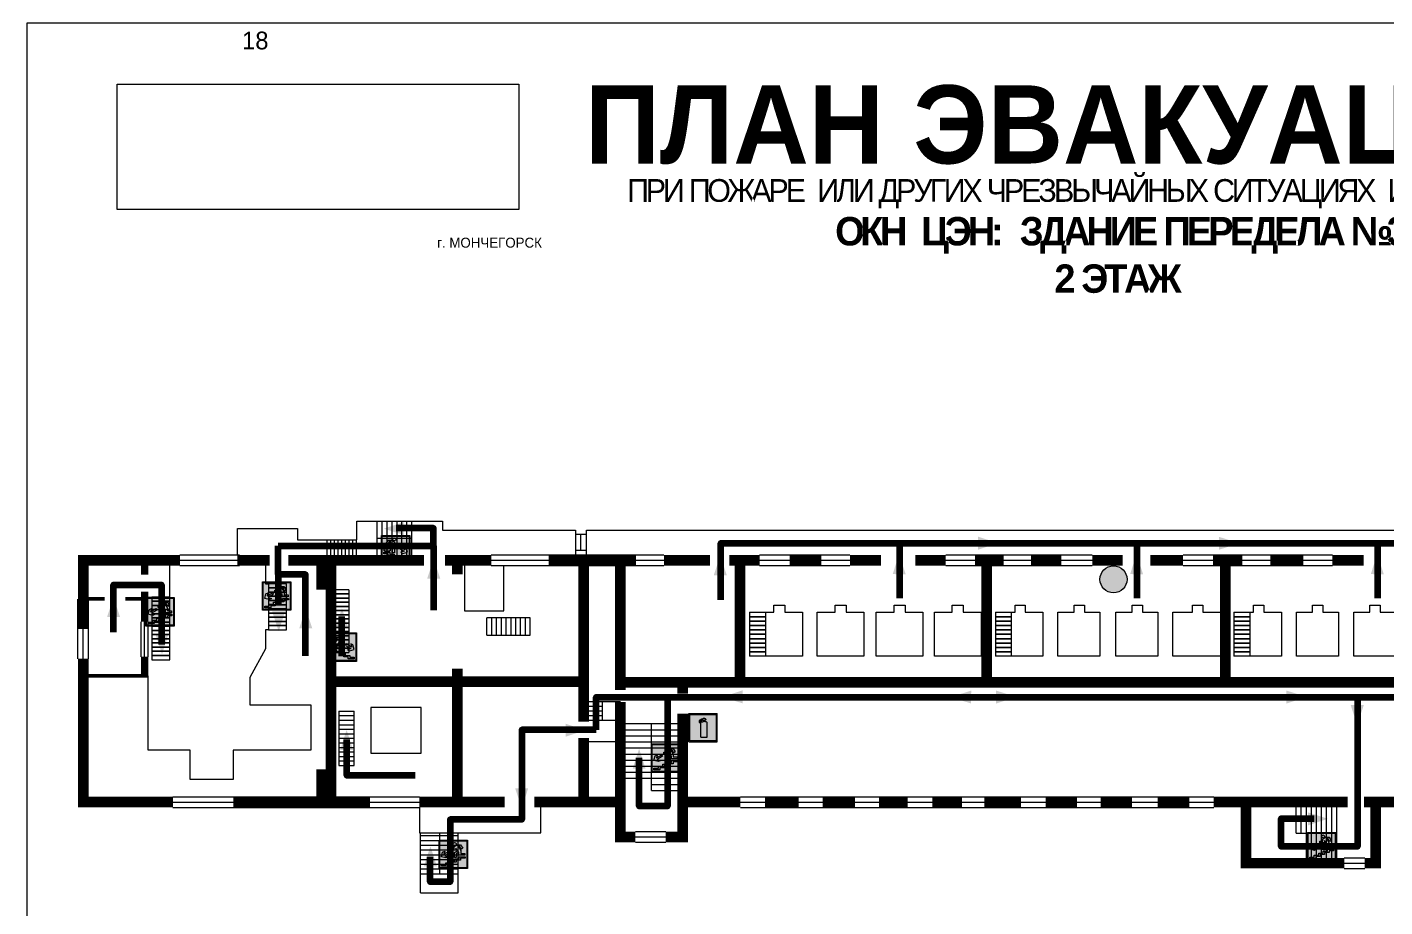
# Model space of a CAD drawing. Header units: millimetres. Extents: x 13810 to 67229, y 12374 to 21950.
# Drawn here: x 32787.4 to 33169.7, y 15087.1 to 15334.7 of the extents above; entities that cross this region are included whole.
import ezdxf

# ---------------------------------------------------------------- set-up
doc = ezdxf.new("R2010")
doc.units = ezdxf.units.MM
doc.layers.add('План_Штампы', color=7, linetype='Continuous')
doc.styles.add('обычный', font='arial.ttf')
picture_1 = doc.add_image_def('image1.jpg', size_in_pixel=(337, 105))

# ---------------------------------------------------------------- blocks, each defined once
blk = doc.blocks.new('вниз 3')
at = {"lineweight": 0, "true_color": 0xffffff}
h = blk.add_hatch(color=7, dxfattribs=at)
h.dxf.hatch_style = 1
h.paths.add_polyline_path([(40997.5, -4475.69), (40997.25, -4475.28), (40995.76, -4476.15), (40995.97, -4475.23), (40995.39, -4475.56), (40995.05, -4476.83), (40996.33, -4477.17), (40996.91, -4476.83), (40996, -4476.55)], flags=0)
h.paths.add_polyline_path([(40999.81, -4473.95), (41000.22, -4473.95), (41000.64, -4474.67), (41001.03, -4474.43), (41000.46, -4473.49), (41000.42, -4473.49), (40999.43, -4473.49), (40998.68, -4473.92), (40998.68, -4474.57), (40997.88, -4474.57), (40997.88, -4475), (40999.14, -4475), (40999.14, -4474.43), (40999.14, -4474.38), (40999.59, -4475.15), (40998.72, -4475.67), (40998.72, -4477.06), (40999.24, -4477.06), (40999.24, -4475.96), (40999.95, -4475.56), (40999.95, -4476.43), (41001.61, -4476.43), (41001.61, -4475.88), (41000.47, -4475.88), (41000.47, -4475.12)], flags=0)
h.paths.add_polyline_path([(40999.2, -4473.24, 1), (40998.35, -4473.24, 1)], flags=0)
h.paths.add_polyline_path([(41000.46, -4477.26), (41001.69, -4477.26), (41001.69, -4476.84), (41000.03, -4476.84), (41000.03, -4477.39), (40998.78, -4477.39), (40998.78, -4477.95), (40997.53, -4477.95), (40997.53, -4478.5), (40996.29, -4478.5), (40996.29, -4479.06), (40995.05, -4479.06), (40995.05, -4479.48), (40995.29, -4479.48), (40996.72, -4479.48), (40996.72, -4478.92), (40997.97, -4478.92), (40997.97, -4478.36), (40999.2, -4478.36), (40999.2, -4477.81), (41000.46, -4477.81)], flags=0)
h.paths.add_polyline_path([(41002.37, -4472.17), (40994.37, -4472.17), (40994.37, -4480.17), (41002.37, -4480.17)])
h.paths.add_polyline_path([(41002.16, -4479.96), (40994.57, -4479.96), (40994.57, -4472.37), (41002.16, -4472.37)], flags=16)
h.paths.add_polyline_path([(41001.61, -4475.88), (41001.61, -4476.43), (40999.95, -4476.43), (40999.95, -4475.56), (40999.24, -4475.96), (40999.24, -4477.06), (40998.72, -4477.06), (40998.72, -4475.67), (40999.59, -4475.15), (40999.14, -4474.38), (40999.14, -4474.43), (40999.14, -4475), (40997.88, -4475), (40997.88, -4474.57), (40998.68, -4474.57), (40998.68, -4473.92), (40999.43, -4473.49), (41000.42, -4473.49), (41000.46, -4473.49), (41001.03, -4474.43), (41000.64, -4474.67), (41000.22, -4473.95), (40999.81, -4473.95), (41000.47, -4475.12), (41000.47, -4475.88)], flags=0)
h.paths.add_polyline_path([(41001.69, -4476.84), (41001.69, -4477.26), (41000.46, -4477.26), (41000.46, -4477.81), (40999.2, -4477.81), (40999.2, -4478.36), (40997.97, -4478.36), (40997.97, -4478.92), (40996.72, -4478.92), (40996.72, -4479.48), (40995.05, -4479.48), (40995.05, -4479.06), (40996.29, -4479.06), (40996.29, -4478.5), (40997.53, -4478.5), (40997.53, -4477.95), (40998.78, -4477.95), (40998.78, -4477.39), (41000.03, -4477.39), (41000.03, -4476.84)], flags=0)
h.paths.add_polyline_path([(40998.35, -4473.24, -1), (40999.2, -4473.24, -1)], flags=0)
h.paths.add_polyline_path([(40997.5, -4475.69), (40996, -4476.55), (40996.91, -4476.83), (40996.33, -4477.17), (40995.05, -4476.83), (40995.39, -4475.56), (40995.97, -4475.23), (40995.76, -4476.15), (40997.25, -4475.28)], flags=0)
at = {"lineweight": 0}
h = blk.add_hatch(color=126, dxfattribs=at)
h.dxf.hatch_style = 1
h.paths.add_polyline_path([(41002.16, -4472.37), (40994.57, -4472.37), (40994.57, -4479.96), (41002.16, -4479.96)])
h.paths.add_polyline_path([(40995.97, -4475.23), (40995.76, -4476.15), (40997.25, -4475.28), (40997.5, -4475.69), (40996, -4476.55), (40996.91, -4476.83), (40996.33, -4477.17), (40995.05, -4476.83), (40995.39, -4475.56)], flags=16)
h.paths.add_polyline_path([(40997.88, -4474.57), (40998.68, -4474.57), (40998.68, -4473.92), (40999.43, -4473.49), (41000.42, -4473.49), (41000.46, -4473.49), (41001.03, -4474.43), (41000.64, -4474.67), (41000.22, -4473.95), (40999.81, -4473.95), (41000.47, -4475.12), (41000.47, -4475.88), (41001.61, -4475.88), (41001.61, -4476.43), (40999.95, -4476.43), (40999.95, -4475.56), (40999.24, -4475.96), (40999.24, -4477.06), (40998.72, -4477.06), (40998.72, -4475.67), (40999.59, -4475.15), (40999.14, -4474.38), (40999.14, -4474.43), (40999.14, -4475), (40997.88, -4475)], flags=16)
h.paths.add_polyline_path([(40998.35, -4473.24, -1), (40999.2, -4473.24, -1)], flags=16)
h.paths.add_polyline_path([(40997.53, -4477.95), (40998.78, -4477.95), (40998.78, -4477.39), (41000.03, -4477.39), (41000.03, -4476.84), (41001.69, -4476.84), (41001.69, -4477.26), (41000.46, -4477.26), (41000.46, -4477.81), (40999.2, -4477.81), (40999.2, -4478.36), (40997.97, -4478.36), (40997.97, -4478.92), (40996.72, -4478.92), (40996.72, -4479.48), (40995.05, -4479.48), (40995.05, -4479.06), (40996.29, -4479.06), (40996.29, -4478.5), (40997.53, -4478.5)], flags=16)
at = {"lineweight": 0, "true_color": 0xffffff}
h = blk.add_hatch(color=7, dxfattribs=at)
h.dxf.hatch_style = 1
h.paths.add_polyline_path([(40999.2, -4473.24, 1), (40998.35, -4473.24, 1)])
h.paths.add_polyline_path([(40999.81, -4473.95), (41000.22, -4473.95), (41000.64, -4474.67), (41001.03, -4474.43), (41000.46, -4473.49), (41000.42, -4473.49), (40999.43, -4473.49), (40998.68, -4473.92), (40998.68, -4474.57), (40997.88, -4474.57), (40997.88, -4475), (40999.14, -4475), (40999.14, -4474.43), (40999.14, -4474.38), (40999.59, -4475.15), (40998.72, -4475.67), (40998.72, -4477.06), (40999.24, -4477.06), (40999.24, -4475.96), (40999.95, -4475.56), (40999.95, -4476.43), (41001.61, -4476.43), (41001.61, -4475.88), (41000.47, -4475.88), (41000.47, -4475.12)])
h.paths.add_polyline_path([(40999.2, -4477.81), (41000.46, -4477.81), (41000.46, -4477.26), (41001.69, -4477.26), (41001.69, -4476.84), (41000.03, -4476.84), (41000.03, -4477.39), (40998.78, -4477.39), (40998.78, -4477.95), (40997.53, -4477.95), (40997.53, -4478.5), (40996.29, -4478.5), (40996.29, -4479.06), (40995.05, -4479.06), (40995.05, -4479.48), (40995.29, -4479.48), (40996.72, -4479.48), (40996.72, -4478.92), (40997.97, -4478.92), (40997.97, -4478.36), (40999.2, -4478.36)])
h.paths.add_polyline_path([(40997.5, -4475.69), (40997.25, -4475.28), (40995.76, -4476.15), (40995.97, -4475.23), (40995.39, -4475.56), (40995.05, -4476.83), (40996.33, -4477.17), (40996.91, -4476.83), (40996, -4476.55)])
at = {"color": 126, "lineweight": 0}
for points in [[(40994.37, -4472.17), (41002.37, -4472.17), (41002.37, -4480.17), (40994.37, -4480.17)], [(40994.57, -4472.37), (41002.16, -4472.37), (41002.16, -4479.96), (40994.57, -4479.96)]]:
    blk.add_lwpolyline(points, close=True, dxfattribs=at)
for points in [[(40995.05, -4476.83), (40995.39, -4475.56), (40995.97, -4475.23), (40995.76, -4476.15), (40997.25, -4475.28), (40997.5, -4475.69), (40996, -4476.55), (40996.91, -4476.83), (40996.33, -4477.17), (40995.05, -4476.83)], [(40999.14, -4474.43), (40999.14, -4475), (40997.88, -4475), (40997.88, -4474.57), (40998.68, -4474.57), (40998.68, -4473.92), (40999.43, -4473.49), (41000.42, -4473.49), (41000.46, -4473.49), (41001.03, -4474.43), (41000.64, -4474.67), (41000.22, -4473.95), (40999.81, -4473.95), (41000.47, -4475.12), (41000.47, -4475.88), (41001.61, -4475.88), (41001.61, -4476.43), (40999.95, -4476.43), (40999.95, -4475.56), (40999.24, -4475.96), (40999.24, -4477.06), (40998.72, -4477.06), (40998.72, -4475.67), (40999.59, -4475.15), (40999.14, -4474.38), (40999.14, -4474.43)], [(40995.29, -4479.48), (40995.05, -4479.48), (40995.05, -4479.06), (40996.29, -4479.06), (40996.29, -4478.5), (40997.53, -4478.5), (40997.53, -4477.95), (40998.78, -4477.95), (40998.78, -4477.39), (41000.03, -4477.39), (41000.03, -4476.84), (41001.69, -4476.84), (41001.69, -4477.26), (41000.46, -4477.26), (41000.46, -4477.81), (40999.2, -4477.81), (40999.2, -4478.36), (40997.97, -4478.36), (40997.97, -4478.92), (40996.72, -4478.92), (40996.72, -4479.48), (40995.05, -4479.48)]]:
    blk.add_lwpolyline(points, dxfattribs=at)
blk.add_circle((40998.77, -4473.24), 0.426, dxfattribs=at)
blk = doc.blocks.new('вниз')
at = {"lineweight": 0, "true_color": 0xffffff}
h = blk.add_hatch(color=7, dxfattribs=at)
h.dxf.hatch_style = 1
h.paths.add_polyline_path([(40994.51, -4472.22), (40986.51, -4472.22), (40986.51, -4480.22), (40994.51, -4480.22)])
h.paths.add_polyline_path([(40994.31, -4472.42), (40994.31, -4480.01), (40986.71, -4480.01), (40986.71, -4472.42)], flags=16)
h.paths.add_polyline_path([(40988.43, -4473.53), (40989.43, -4473.53), (40990.19, -4473.96), (40990.19, -4474.6), (40991, -4474.6), (40991, -4475.06), (40989.73, -4475.06), (40989.73, -4474.46), (40989.3, -4475.18), (40990.17, -4475.7), (40990.17, -4477.11), (40989.63, -4477.11), (40989.63, -4476.01), (40988.94, -4475.59), (40988.94, -4476.46), (40988.94, -4476.46), (40987.47, -4476.46), (40987.26, -4476.46), (40987.26, -4475.92), (40988.4, -4475.92), (40988.4, -4475.2), (40989.1, -4473.99), (40988.66, -4473.99), (40988.24, -4474.7), (40987.86, -4474.47), (40988.41, -4473.56)], flags=0)
h.paths.add_polyline_path([(40990.55, -4473.29, -1), (40989.69, -4473.29, -1)], flags=0)
h.paths.add_polyline_path([(40988.85, -4476.89), (40988.85, -4477.43), (40990.1, -4477.43), (40990.1, -4477.99), (40991.34, -4477.99), (40991.34, -4478.54), (40992.59, -4478.54), (40992.59, -4479.09), (40993.83, -4479.09), (40993.83, -4479.52), (40992.17, -4479.52), (40992.17, -4478.97), (40990.91, -4478.97), (40990.91, -4478.41), (40989.68, -4478.41), (40989.68, -4477.86), (40988.43, -4477.86), (40988.43, -4477.31), (40987.6, -4477.31), (40987.18, -4477.31), (40987.18, -4476.89)], flags=0)
h.paths.add_polyline_path([(40991.61, -4475.33), (40993.12, -4476.2), (40992.9, -4475.27), (40993.48, -4475.6), (40993.83, -4476.88), (40992.56, -4477.22), (40991.97, -4476.88), (40992.9, -4476.61), (40991.38, -4475.74), (40991.58, -4475.39)], flags=0)
h.paths.add_polyline_path([(40990.19, -4473.96), (40989.43, -4473.53), (40988.43, -4473.53), (40988.41, -4473.56), (40987.86, -4474.47), (40988.24, -4474.7), (40988.66, -4473.99), (40989.1, -4473.99), (40988.4, -4475.2), (40988.4, -4475.92), (40987.26, -4475.92), (40987.26, -4476.46), (40987.47, -4476.46), (40988.94, -4476.46), (40988.94, -4476.27), (40988.94, -4475.59), (40989.63, -4476.01), (40989.63, -4477.11), (40990.17, -4477.11), (40990.17, -4475.7), (40989.3, -4475.18), (40989.73, -4474.46), (40989.73, -4475.06), (40991, -4475.06), (40991, -4474.6), (40990.19, -4474.6)], flags=0)
h.paths.add_polyline_path([(40990.55, -4473.29, 1), (40989.69, -4473.29, 1)], flags=0)
h.paths.add_polyline_path([(40991.61, -4475.33), (40991.58, -4475.39), (40991.38, -4475.74), (40992.9, -4476.61), (40991.97, -4476.88), (40992.56, -4477.22), (40993.83, -4476.88), (40993.48, -4475.6), (40992.9, -4475.27), (40993.12, -4476.2)], flags=0)
h.paths.add_polyline_path([(40990.1, -4477.43), (40988.85, -4477.43), (40988.85, -4476.89), (40987.18, -4476.89), (40987.18, -4477.31), (40987.6, -4477.31), (40988.43, -4477.31), (40988.43, -4477.86), (40989.68, -4477.86), (40989.68, -4478.41), (40990.91, -4478.41), (40990.91, -4478.97), (40992.17, -4478.97), (40992.17, -4479.52), (40993.83, -4479.52), (40993.83, -4479.09), (40992.59, -4479.09), (40992.59, -4478.54), (40991.34, -4478.54), (40991.34, -4477.99), (40990.1, -4477.99)], flags=0)
at = {"lineweight": 0}
h = blk.add_hatch(color=126, dxfattribs=at)
h.dxf.hatch_style = 1
h.paths.add_polyline_path([(40994.31, -4472.42), (40986.71, -4472.42), (40986.71, -4480.01), (40994.31, -4480.01)])
h.paths.add_polyline_path([(40988.43, -4473.53), (40989.43, -4473.53), (40990.19, -4473.96), (40990.19, -4474.6), (40991, -4474.6), (40991, -4475.06), (40989.73, -4475.06), (40989.73, -4474.46), (40989.3, -4475.18), (40990.17, -4475.7), (40990.17, -4477.11), (40989.63, -4477.11), (40989.63, -4476.01), (40988.94, -4475.59), (40988.94, -4476.46), (40988.94, -4476.46), (40987.47, -4476.46), (40987.26, -4476.46), (40987.26, -4475.92), (40988.4, -4475.92), (40988.4, -4475.2), (40989.1, -4473.99), (40988.66, -4473.99), (40988.24, -4474.7), (40987.86, -4474.47), (40988.41, -4473.56)], flags=16)
h.paths.add_polyline_path([(40990.55, -4473.29, -1), (40989.69, -4473.29, -1)], flags=16)
h.paths.add_polyline_path([(40988.85, -4476.89), (40988.85, -4477.43), (40990.1, -4477.43), (40990.1, -4477.99), (40991.34, -4477.99), (40991.34, -4478.54), (40992.59, -4478.54), (40992.59, -4479.09), (40993.83, -4479.09), (40993.83, -4479.52), (40992.17, -4479.52), (40992.17, -4478.97), (40990.91, -4478.97), (40990.91, -4478.41), (40989.68, -4478.41), (40989.68, -4477.86), (40988.43, -4477.86), (40988.43, -4477.31), (40987.6, -4477.31), (40987.18, -4477.31), (40987.18, -4476.89)], flags=16)
h.paths.add_polyline_path([(40991.61, -4475.33), (40993.12, -4476.2), (40992.9, -4475.27), (40993.48, -4475.6), (40993.83, -4476.88), (40992.56, -4477.22), (40991.97, -4476.88), (40992.9, -4476.61), (40991.38, -4475.74), (40991.58, -4475.39)], flags=16)
at = {"lineweight": 0, "true_color": 0xffffff}
h = blk.add_hatch(color=7, dxfattribs=at)
h.dxf.hatch_style = 1
h.paths.add_polyline_path([(40989.73, -4474.46), (40989.73, -4475.06), (40991, -4475.06), (40991, -4474.6), (40990.19, -4474.6), (40990.19, -4473.96), (40989.43, -4473.53), (40988.43, -4473.53), (40988.41, -4473.56), (40987.86, -4474.47), (40988.24, -4474.7), (40988.66, -4473.99), (40989.1, -4473.99), (40988.4, -4475.2), (40988.4, -4475.92), (40987.26, -4475.92), (40987.26, -4476.46), (40987.47, -4476.46), (40988.94, -4476.46), (40988.94, -4475.59), (40989.63, -4476.01), (40989.63, -4477.11), (40990.17, -4477.11), (40990.17, -4475.7), (40989.3, -4475.18)])
h.paths.add_polyline_path([(40989.69, -4473.29, 1), (40990.55, -4473.29, 1)])
h.paths.add_polyline_path([(40991.61, -4475.33), (40991.58, -4475.39), (40991.38, -4475.74), (40992.9, -4476.61), (40991.97, -4476.88), (40992.56, -4477.22), (40993.83, -4476.88), (40993.48, -4475.6), (40992.9, -4475.27), (40993.12, -4476.2)])
h.paths.add_polyline_path([(40990.1, -4477.43), (40988.85, -4477.43), (40988.85, -4476.89), (40987.18, -4476.89), (40987.18, -4477.31), (40987.6, -4477.31), (40988.43, -4477.31), (40988.43, -4477.86), (40989.68, -4477.86), (40989.68, -4478.41), (40990.91, -4478.41), (40990.91, -4478.97), (40992.17, -4478.97), (40992.17, -4479.52), (40993.83, -4479.52), (40993.83, -4479.09), (40992.59, -4479.09), (40992.59, -4478.54), (40991.34, -4478.54), (40991.34, -4477.99), (40990.1, -4477.99)])
at = {"color": 126, "lineweight": 0}
for points in [[(40986.51, -4472.22), (40994.51, -4472.22), (40994.51, -4480.22), (40986.51, -4480.22)], [(40986.71, -4472.42), (40994.31, -4472.42), (40994.31, -4480.01), (40986.71, -4480.01)]]:
    blk.add_lwpolyline(points, close=True, dxfattribs=at)
for points in [[(40987.47, -4476.46), (40987.26, -4476.46), (40987.26, -4475.92), (40988.4, -4475.92), (40988.4, -4475.2), (40989.1, -4473.99), (40988.66, -4473.99), (40988.24, -4474.7), (40987.86, -4474.47), (40988.41, -4473.56), (40988.43, -4473.53), (40989.43, -4473.53), (40990.19, -4473.96), (40990.19, -4474.6), (40991, -4474.6), (40991, -4475.06), (40989.73, -4475.06), (40989.73, -4474.46), (40989.3, -4475.18), (40990.17, -4475.7), (40990.17, -4477.11), (40989.63, -4477.11), (40989.63, -4476.01), (40988.94, -4475.59), (40988.94, -4476.46)], [(40987.47, -4476.46), (40988.94, -4476.46), (40988.94, -4476.27)], [(40991.58, -4475.39), (40991.38, -4475.74), (40992.9, -4476.61), (40991.97, -4476.88), (40992.56, -4477.22), (40993.83, -4476.88), (40993.48, -4475.6), (40992.9, -4475.27), (40993.12, -4476.2), (40991.61, -4475.33), (40991.58, -4475.39)], [(40987.6, -4477.31), (40987.18, -4477.31), (40987.18, -4476.89), (40988.85, -4476.89), (40988.85, -4477.43), (40990.1, -4477.43), (40990.1, -4477.99), (40991.34, -4477.99), (40991.34, -4478.54), (40992.59, -4478.54), (40992.59, -4479.09), (40993.83, -4479.09), (40993.83, -4479.52), (40992.17, -4479.52), (40992.17, -4478.97), (40990.91, -4478.97), (40990.91, -4478.41), (40989.68, -4478.41), (40989.68, -4477.86), (40988.43, -4477.86), (40988.43, -4477.31), (40987.6, -4477.31)]]:
    blk.add_lwpolyline(points, dxfattribs=at)
blk.add_circle((40990.12, -4473.29), 0.432, dxfattribs=at)
blk = doc.blocks.new('A$C3AD82952')
at = {"true_color": 0xf5f5ff}
h = blk.add_hatch(color=7, dxfattribs=at)
h.dxf.hatch_style = 1
h.paths.add_polyline_path([(8.21, 8.73, 0.414214), (7.89, 9.05), (7.22, 9.05), (7.22, 9.92), (7.59, 9.92, 1), (7.57, 10.36), (7.22, 10.36), (7.22, 10.6), (6.43, 10.6), (6.43, 10.36), (6.01, 10.36), (4.74, 9.59), (4.74, 8.69), (4.98, 8.73), (4.98, 9.26), (6.12, 9.91), (6.43, 9.91), (6.43, 9.05), (5.76, 9.05, 0.414214), (5.44, 8.73), (5.44, 2.2), (8.21, 2.2)], flags=0)
h.paths.add_polyline_path([(12.8, 12.8), (0, 12.8), (0, 0), (12.8, 0)])
h.paths.add_polyline_path([(0.51, 12.29), (12.29, 12.29), (12.29, 0.51), (0.51, 0.51)], flags=16)
h.paths.add_polyline_path([(4.74, 9.59), (6.01, 10.36), (6.43, 10.36), (6.43, 10.6), (7.22, 10.6), (7.22, 10.36), (7.59, 10.36, -0.94586), (7.59, 9.92), (7.22, 9.92), (7.22, 9.05), (7.89, 9.05, -0.414214), (8.21, 8.73), (8.21, 2.2), (5.44, 2.2), (5.44, 8.73, -0.414214), (5.76, 9.05), (6.43, 9.05), (6.43, 9.91), (6.12, 9.91), (4.98, 9.26), (4.98, 8.73), (4.74, 8.69)], flags=0)
h = blk.add_hatch(color=242)
h.dxf.hatch_style = 1
h.paths.add_polyline_path([(12.29, 12.29), (0.51, 12.29), (0.51, 0.51), (12.29, 0.51)])
h.paths.add_polyline_path([(4.74, 8.69), (4.74, 9.59), (6.01, 10.36), (6.43, 10.36), (6.43, 10.6), (7.22, 10.6), (7.22, 10.36), (7.59, 10.36, -0.94586), (7.59, 9.92), (7.22, 9.92), (7.22, 9.05), (7.89, 9.05, -0.414214), (8.21, 8.73), (8.21, 2.2), (5.44, 2.2), (5.44, 8.73, -0.414214), (5.76, 9.05), (6.43, 9.05), (6.43, 9.91), (6.12, 9.91), (4.98, 9.26), (4.98, 8.73)], flags=16)
h = blk.add_hatch(color=7, dxfattribs=at)
h.dxf.hatch_style = 1
h.paths.add_polyline_path([(8.21, 8.73, 0.414214), (7.89, 9.05), (7.22, 9.05), (7.22, 9.92), (7.59, 9.92, 1), (7.57, 10.36), (7.22, 10.36), (7.22, 10.6), (6.43, 10.6), (6.43, 10.36), (6.01, 10.36), (4.74, 9.59), (4.74, 8.69), (4.98, 8.73), (4.98, 9.26), (6.12, 9.91), (6.43, 9.91), (6.43, 9.05), (5.76, 9.05, 0.414214), (5.44, 8.73), (5.44, 2.2), (8.21, 2.2)])
at = {"color": 242, "lineweight": 5}
for p, q in [((0, 0), (0, 12.8)), ((0, 12.8), (12.8, 12.8)), ((12.8, 0), (12.8, 12.8)), ((6.01, 10.36), (4.74, 9.59)), ((4.74, 9.59), (4.74, 8.69)), ((4.74, 8.69), (4.98, 8.73)), ((4.98, 9.26), (6.12, 9.91)), ((4.98, 8.73), (4.98, 9.26)), ((5.44, 2.2), (5.44, 8.73)), ((5.76, 9.05), (6.43, 9.05)), ((6.01, 10.36), (6.43, 10.36)), ((6.12, 9.91), (6.43, 9.91)), ((7.22, 10.6), (6.43, 10.6)), ((6.43, 10.6), (6.43, 10.36)), ((6.43, 9.91), (6.43, 9.05)), ((7.22, 10.36), (7.22, 10.6)), ((7.59, 10.36), (7.22, 10.36)), ((7.22, 9.05), (7.22, 9.92)), ((7.59, 9.92), (7.22, 9.92)), ((7.89, 9.05), (7.22, 9.05)), ((8.21, 2.2), (8.21, 8.73)), ((0, 0), (12.8, 0)), ((5.44, 2.2), (8.21, 2.2))]:
    blk.add_line(p, q, dxfattribs=at)
blk.add_lwpolyline([(0.51, 12.29), (12.29, 12.29), (12.29, 0.51), (0.51, 0.51)], close=True, dxfattribs=at)
for centre, radius, start, end in [((5.76, 8.73), 0.32, 90, 180), ((7.58, 10.14), 0.223, 273.18746, 86.81254), ((7.89, 8.73), 0.32, 0, 90)]:
    blk.add_arc(centre, radius, start, end, dxfattribs=at)
blk = doc.blocks.new('A$C7B8C2D5B')
at = {"lineweight": 0}
h = blk.add_hatch(color=5, dxfattribs=at)
h.dxf.hatch_style = 1
h.paths.add_polyline_path([(1.4, -3.02, 1), (-2.11, -3.02, 1)])
at = {"color": 5, "lineweight": 0}
blk.add_circle((-0.36, -3.02), 1.75, dxfattribs=at)

msp = doc.modelspace()

# ---------------------------------------------------------------- linework, layer by layer
at = {"color": 126, "lineweight": 0, "true_color": 0x008754}
msp.add_lwpolyline([(32787.42, 15335.9), (33387.42, 15335.9), (33387.42, 14940.9), (32787.42, 14940.9)], close=True, dxfattribs=at)
msp.add_lwpolyline([(32787.42, 15335.9), (33387.42, 15335.9), (33387.42, 14940.9), (32787.42, 14940.9)], close=True, dxfattribs=at)
msp.add_lwpolyline([(32787.42, 15335.9), (33387.42, 15335.9), (33387.42, 14940.9), (32787.42, 14940.9)], close=True, dxfattribs=at)
msp.add_lwpolyline([(32787.42, 15335.9), (33387.42, 15335.9), (33387.42, 14940.9), (32787.42, 14940.9)], close=True, dxfattribs=at)
at = {"lineweight": 0}
for points in [[(32846.61, 15186.17), (32846.61, 15193.6), (32863.54, 15193.6), (32863.54, 15190.38), (32880.24, 15190.38), (32880.24, 15195.68), (32904.33, 15195.68), (32904.33, 15193.1), (32941.79, 15193.1), (32941.79, 15184.67)], [(32885.95, 15184.67), (32885.95, 15195.68)], [(32887.35, 15184.67), (32887.35, 15195.68)], [(32887.35, 15184.67), (32887.35, 15195.68)], [(32888.75, 15184.67), (32888.75, 15195.68)], [(32888.75, 15184.67), (32888.75, 15195.68)], [(32890.15, 15184.67), (32890.15, 15195.68)], [(32890.15, 15184.67), (32890.15, 15195.68)], [(32891.55, 15184.67), (32891.55, 15195.68)], [(32891.55, 15184.67), (32891.55, 15195.68)], [(32892.95, 15184.67), (32892.95, 15195.68)], [(32892.95, 15184.67), (32892.95, 15195.68)], [(32894.35, 15184.67), (32894.35, 15195.68)], [(32894.35, 15184.67), (32894.35, 15195.68)], [(32895.75, 15184.67), (32895.75, 15195.68)], [(32944.88, 15184.67), (32944.88, 15193.1), (33329.15, 15193.1), (33329.15, 15197.4), (33350.6, 15197.4), (33350.6, 15195.47), (33368.23, 15195.47)], [(32941.79, 15192), (32944.88, 15192)], [(32943.31, 15187.45), (32943.31, 15192)], [(32871.91, 15184.67), (32871.91, 15190.38)], [(32872.94, 15184.67), (32872.94, 15190.38)], [(32872.94, 15184.67), (32872.94, 15190.38)], [(32873.97, 15184.67), (32873.97, 15190.38)], [(32873.97, 15184.67), (32873.97, 15190.38)], [(32875, 15184.67), (32875, 15190.38)], [(32875, 15184.67), (32875, 15190.38)], [(32876.03, 15184.67), (32876.03, 15190.38)], [(32876.03, 15184.67), (32876.03, 15190.38)], [(32877.06, 15184.67), (32877.06, 15190.38)], [(32877.06, 15184.67), (32877.06, 15190.38)], [(32878.1, 15184.67), (32878.1, 15190.38)], [(32878.1, 15184.67), (32878.1, 15190.38)], [(32879.13, 15184.67), (32879.13, 15190.38)], [(32879.13, 15184.67), (32879.13, 15190.38)], [(32880.16, 15184.67), (32880.16, 15190.38)], [(32885.95, 15190.9), (32895.75, 15190.9)], [(32941.79, 15187.45), (32944.88, 15187.45)], [(32854.53, 15184.67), (32854.53, 15178.02), (32855.37, 15178.02), (32855.37, 15165.1), (32854.53, 15165.1), (32854.53, 15159.73), (32850.15, 15151.63), (32850.15, 15143.95), (32867.3, 15143.95), (32867.3, 15131.16), (32845.4, 15131.16), (32845.4, 15122.92), (32833.34, 15122.92), (32833.34, 15131.16), (32821.49, 15131.16), (32821.49, 15152.15)], [(32827.59, 15156.67), (32827.59, 15184.67)], [(32830.41, 15186.17), (32847.21, 15186.17)], [(32830.41, 15184.67), (32847.21, 15184.67)], [(32910.57, 15184.67), (32910.57, 15170.44), (32921.67, 15170.44), (32921.67, 15183.17)], [(32918.09, 15186.17), (32966.71, 15186.17)], [(32918.09, 15184.67), (32966.71, 15184.67)], [(32993.65, 15186.17), (33019.06, 15186.17)], [(32993.65, 15184.67), (33019.06, 15184.67)], [(33046.05, 15186.17), (33087.28, 15186.17)], [(33046.05, 15184.67), (33087.28, 15184.67)], [(33112.89, 15186.17), (33154.92, 15186.17)], [(33112.89, 15184.67), (33154.92, 15184.67)], [(32830.41, 15183.17), (32847.21, 15183.17)], [(32918.09, 15183.17), (32966.71, 15183.17)], [(32993.65, 15183.17), (33019.06, 15183.17)], [(33046.05, 15183.17), (33087.28, 15183.17)], [(33112.89, 15183.17), (33154.92, 15183.17)], [(32860.46, 15178.02), (32855.37, 15178.02)], [(32860.46, 15176.85), (32855.37, 15176.85)], [(32855.37, 15176.85), (32860.46, 15176.85)], [(32878.03, 15176.34), (32872.94, 15176.34)], [(32878.03, 15176.34), (32878.03, 15158.72)], [(32801.72, 15156.93), (32801.72, 15173.74)], [(32803.22, 15156.93), (32803.21, 15173.74)], [(32804.72, 15156.93), (32804.72, 15173.74)], [(32820.49, 15174.29), (32822.5, 15174.29), (32822.5, 15156.67)], [(32827.59, 15174.29), (32822.5, 15174.29)], [(32827.59, 15173.11), (32822.5, 15173.11)], [(32822.5, 15173.11), (32827.59, 15173.11)], [(32860.46, 15175.67), (32855.37, 15175.67)], [(32860.46, 15175.67), (32855.37, 15175.67)], [(32855.37, 15175.67), (32860.46, 15175.67)], [(32860.46, 15174.5), (32855.37, 15174.5)], [(32855.37, 15174.5), (32860.46, 15174.5)], [(32855.37, 15174.5), (32860.46, 15174.5)], [(32860.46, 15173.32), (32855.37, 15173.32)], [(32855.37, 15173.32), (32860.46, 15173.32)], [(32860.46, 15172.15), (32855.37, 15172.15)], [(32855.37, 15172.15), (32860.46, 15172.15)], [(32878.03, 15175.17), (32872.94, 15175.17)], [(32872.94, 15175.17), (32878.03, 15175.17)], [(32878.03, 15173.99), (32872.94, 15173.99)], [(32872.94, 15173.99), (32878.03, 15173.99)], [(32878.03, 15172.82), (32872.94, 15172.82)], [(32872.94, 15172.82), (32878.03, 15172.82)], [(32827.59, 15171.94), (32822.5, 15171.94)], [(32822.5, 15171.94), (32827.59, 15171.94)], [(32827.59, 15170.77), (32822.5, 15170.77)], [(32822.5, 15170.77), (32827.59, 15170.77)], [(32827.59, 15169.59), (32822.5, 15169.59)], [(32822.5, 15169.59), (32827.59, 15169.59)], [(32827.59, 15168.42), (32822.5, 15168.42)], [(32822.5, 15168.42), (32827.59, 15168.42)], [(32860.46, 15170.98), (32855.37, 15170.98)], [(32855.37, 15170.98), (32860.46, 15170.98)], [(32860.46, 15169.8), (32855.37, 15169.8)], [(32855.37, 15169.8), (32860.46, 15169.8)], [(32860.46, 15168.63), (32855.37, 15168.63)], [(32855.37, 15168.63), (32860.46, 15168.63)], [(32878.03, 15171.64), (32872.94, 15171.64)], [(32872.94, 15171.64), (32878.03, 15171.64)], [(32878.03, 15170.47), (32872.94, 15170.47)], [(32872.94, 15170.47), (32878.03, 15170.47)], [(32878.03, 15169.29), (32872.94, 15169.29)], [(32872.94, 15169.29), (32878.03, 15169.29)], [(32916.88, 15163.61), (32916.88, 15168.47)], [(32929.07, 15168.47), (32916.88, 15168.47)], [(32918.24, 15163.61), (32918.24, 15168.47)], [(32918.24, 15163.61), (32918.24, 15168.47)], [(32919.59, 15163.61), (32919.59, 15168.47)], [(32919.59, 15163.61), (32919.59, 15168.47)], [(32920.95, 15163.61), (32920.95, 15168.47)], [(32920.95, 15163.61), (32920.95, 15168.47)], [(32922.3, 15163.61), (32922.3, 15168.47)], [(32922.3, 15163.61), (32922.3, 15168.47)], [(32923.65, 15163.61), (32923.65, 15168.47)], [(32923.65, 15163.61), (32923.65, 15168.47)], [(32925.01, 15163.61), (32925.01, 15168.47)], [(32925.01, 15163.61), (32925.01, 15168.47)], [(32926.36, 15163.61), (32926.36, 15168.47)], [(32926.36, 15163.61), (32926.36, 15168.47)], [(32927.72, 15163.61), (32927.72, 15168.47)], [(32927.72, 15163.61), (32927.72, 15168.47)], [(32929.07, 15163.61), (32929.07, 15168.47)], [(32990.82, 15170.05), (32995.4, 15170.05)], [(32990.82, 15170.05), (32990.82, 15157.68)], [(32990.82, 15168.71), (32995.4, 15168.71)], [(32995.4, 15168.71), (32990.82, 15168.71)], [(32995.4, 15157.68), (32995.4, 15170.05), (32997.65, 15170.05), (32997.65, 15172), (33000.73, 15172), (33000.73, 15170.05), (33005.76, 15170.05), (33005.76, 15157.68), (32995.4, 15157.68)], [(33009.89, 15157.68), (33009.89, 15170.05), (33014.92, 15170.05), (33014.92, 15172), (33018, 15172), (33018, 15170.05), (33023.03, 15170.05), (33023.03, 15157.68), (33009.89, 15157.68)], [(33026.48, 15157.68), (33026.48, 15170.05), (33031.51, 15170.05), (33031.51, 15172), (33034.59, 15172), (33034.59, 15170.05), (33039.62, 15170.05), (33039.62, 15157.68), (33026.48, 15157.68)], [(33042.85, 15157.68), (33042.85, 15170.05), (33047.88, 15170.05), (33047.88, 15172), (33050.95, 15172), (33050.95, 15170.05), (33055.98, 15170.05), (33055.98, 15157.68), (33042.85, 15157.68)], [(33060.02, 15170.05), (33064.59, 15170.05)], [(33060.02, 15170.05), (33060.02, 15157.68)], [(33060.02, 15168.71), (33064.59, 15168.71)], [(33064.59, 15168.71), (33060.02, 15168.71)], [(33064.59, 15157.68), (33064.59, 15170.05), (33065.57, 15170.05), (33065.57, 15172), (33068.43, 15172), (33068.43, 15170.05), (33073.41, 15170.05), (33073.41, 15157.68), (33064.59, 15157.68)], [(33077.64, 15157.68), (33077.64, 15170.05), (33082.21, 15170.05), (33082.21, 15172), (33085.11, 15172), (33085.11, 15170.05), (33089.48, 15170.05), (33089.48, 15157.68), (33077.64, 15157.68)], [(33093.96, 15157.68), (33093.96, 15170.05), (33098.53, 15170.05), (33098.53, 15172), (33101.43, 15172), (33101.43, 15170.05), (33105.8, 15170.05), (33105.8, 15157.68), (33093.96, 15157.68)], [(33109.96, 15157.68), (33109.96, 15170.05), (33115.54, 15170.05), (33115.54, 15172), (33118.43, 15172), (33118.43, 15170.05), (33124.03, 15170.05), (33124.03, 15157.68), (33109.96, 15157.68)], [(33127.17, 15170.05), (33131.74, 15170.05)], [(33127.17, 15170.05), (33127.17, 15157.68)], [(33127.17, 15168.71), (33131.74, 15168.71)], [(33131.74, 15168.71), (33127.17, 15168.71)], [(33131.74, 15157.68), (33131.74, 15170.05), (33132.72, 15170.05), (33132.72, 15172), (33135.58, 15172), (33135.58, 15170.05), (33140.56, 15170.05), (33140.56, 15157.68), (33131.74, 15157.68)], [(33144.77, 15157.68), (33144.77, 15170.05), (33149.34, 15170.05), (33149.34, 15172), (33152.24, 15172), (33152.24, 15170.05), (33156.61, 15170.05), (33156.61, 15157.68), (33144.77, 15157.68)], [(33160.93, 15157.68), (33160.93, 15170.05), (33165.49, 15170.05), (33165.49, 15172), (33168.4, 15172), (33168.4, 15170.05), (33172.76, 15170.05), (33172.76, 15157.68), (33160.93, 15157.68)], [(32819.49, 15157.48), (32819.49, 15167.35)], [(32820.49, 15157.48), (32820.49, 15167.35)], [(32821.49, 15157.48), (32821.49, 15167.35)], [(32827.59, 15167.24), (32822.5, 15167.24)], [(32822.5, 15167.24), (32827.59, 15167.24)], [(32827.59, 15166.07), (32822.5, 15166.07)], [(32822.5, 15166.07), (32827.59, 15166.07)], [(32827.59, 15164.89), (32822.5, 15164.89)], [(32822.5, 15164.89), (32827.59, 15164.89)], [(32860.46, 15167.45), (32855.37, 15167.45)], [(32855.37, 15167.45), (32860.46, 15167.45)], [(32860.46, 15166.28), (32855.37, 15166.28)], [(32855.37, 15166.28), (32860.46, 15166.28)], [(32855.37, 15165.1), (32860.46, 15165.1)], [(32878.03, 15168.12), (32872.94, 15168.12)], [(32872.94, 15168.12), (32878.03, 15168.12)], [(32878.03, 15166.95), (32872.94, 15166.95)], [(32872.94, 15166.95), (32878.03, 15166.95)], [(32878.03, 15165.77), (32872.94, 15165.77)], [(32872.94, 15165.77), (32878.03, 15165.77)], [(32878.03, 15164.6), (32872.94, 15164.6)], [(32872.94, 15164.6), (32878.03, 15164.6)], [(32990.82, 15167.48), (32995.4, 15167.48)], [(32995.4, 15167.48), (32990.82, 15167.48)], [(32990.82, 15166.26), (32995.4, 15166.26)], [(32995.4, 15166.26), (32990.82, 15166.26)], [(32990.82, 15165.03), (32995.4, 15165.03)], [(32995.4, 15165.03), (32990.82, 15165.03)], [(33060.02, 15167.48), (33064.59, 15167.48)], [(33064.59, 15167.48), (33060.02, 15167.48)], [(33060.02, 15166.26), (33064.59, 15166.26)], [(33064.59, 15166.26), (33060.02, 15166.26)], [(33060.02, 15165.03), (33064.59, 15165.03)], [(33064.59, 15165.03), (33060.02, 15165.03)], [(33127.17, 15167.48), (33131.74, 15167.48)], [(33131.74, 15167.48), (33127.17, 15167.48)], [(33127.17, 15166.26), (33131.74, 15166.26)], [(33131.74, 15166.26), (33127.17, 15166.26)], [(33127.17, 15165.03), (33131.74, 15165.03)], [(33131.74, 15165.03), (33127.17, 15165.03)], [(32827.59, 15163.72), (32822.5, 15163.72)], [(32822.5, 15163.72), (32827.59, 15163.72)], [(32827.59, 15162.54), (32822.5, 15162.54)], [(32822.5, 15162.54), (32827.59, 15162.54)], [(32827.59, 15161.37), (32822.5, 15161.37)], [(32822.5, 15161.37), (32827.59, 15161.37)], [(32878.03, 15163.42), (32872.94, 15163.42)], [(32872.94, 15163.42), (32878.03, 15163.42)], [(32878.03, 15162.25), (32872.94, 15162.25)], [(32872.94, 15162.25), (32878.03, 15162.25)], [(32878.03, 15161.07), (32872.94, 15161.07)], [(32872.94, 15161.07), (32878.03, 15161.07)], [(32916.88, 15163.61), (32929.07, 15163.61)], [(32990.82, 15163.81), (32995.4, 15163.81)], [(32995.4, 15163.81), (32990.82, 15163.81)], [(32990.82, 15162.58), (32995.4, 15162.58)], [(32995.4, 15162.58), (32990.82, 15162.58)], [(32990.82, 15161.35), (32995.4, 15161.35)], [(32995.4, 15161.35), (32990.82, 15161.35)], [(33060.02, 15163.81), (33064.59, 15163.81)], [(33064.59, 15163.81), (33060.02, 15163.81)], [(33060.02, 15162.58), (33064.59, 15162.58)], [(33064.59, 15162.58), (33060.02, 15162.58)], [(33060.02, 15161.35), (33064.59, 15161.35)], [(33064.59, 15161.35), (33060.02, 15161.35)], [(33127.17, 15163.81), (33131.74, 15163.81)], [(33131.74, 15163.81), (33127.17, 15163.81)], [(33127.17, 15162.58), (33131.74, 15162.58)], [(33131.74, 15162.58), (33127.17, 15162.58)], [(33127.17, 15161.35), (33131.74, 15161.35)], [(33131.74, 15161.35), (33127.17, 15161.35)], [(32827.59, 15160.2), (32822.5, 15160.2)], [(32822.5, 15160.2), (32827.59, 15160.2)], [(32827.59, 15159.02), (32822.5, 15159.02)], [(32822.5, 15159.02), (32827.59, 15159.02)], [(32827.59, 15157.85), (32822.5, 15157.85)], [(32822.5, 15157.85), (32827.59, 15157.85)], [(32878.03, 15159.9), (32872.94, 15159.9)], [(32872.94, 15159.9), (32878.03, 15159.9)], [(32872.94, 15158.72), (32878.03, 15158.72)], [(32990.82, 15160.13), (32995.4, 15160.13)], [(32995.4, 15160.13), (32990.82, 15160.13)], [(32990.82, 15158.9), (32995.4, 15158.9)], [(32995.4, 15158.9), (32990.82, 15158.9)], [(32995.4, 15157.68), (32990.82, 15157.68)], [(33060.02, 15160.13), (33064.59, 15160.13)], [(33064.59, 15160.13), (33060.02, 15160.13)], [(33060.02, 15158.9), (33064.59, 15158.9)], [(33064.59, 15158.9), (33060.02, 15158.9)], [(33064.59, 15157.68), (33060.02, 15157.68)], [(33127.17, 15160.13), (33131.74, 15160.13)], [(33131.74, 15160.13), (33127.17, 15160.13)], [(33127.17, 15158.9), (33131.74, 15158.9)], [(33131.74, 15158.9), (33127.17, 15158.9)], [(33131.74, 15157.68), (33127.17, 15157.68)], [(32822.5, 15156.67), (32827.59, 15156.67)], [(32875.14, 15142.21), (32879.46, 15142.21)], [(32875.14, 15142.21), (32875.14, 15126.87)], [(32879.46, 15126.87), (32879.46, 15142.21)], [(32884.18, 15130.37), (32898.39, 15130.37), (32898.39, 15143.22), (32884.18, 15143.22), (32884.18, 15130.37)], [(32954.46, 15144.76), (32944.08, 15144.76)], [(32949.37, 15143.45), (32944.08, 15143.45)], [(32949.37, 15142.21), (32944.08, 15142.21)], [(32949.37, 15139.55), (32949.37, 15144.76)], [(32875.14, 15140.93), (32879.46, 15140.93)], [(32875.14, 15140.93), (32879.46, 15140.93)], [(32875.14, 15139.65), (32879.46, 15139.65)], [(32875.14, 15139.65), (32879.46, 15139.65)], [(32875.14, 15138.37), (32879.46, 15138.37)], [(32875.14, 15138.37), (32879.46, 15138.37)], [(32949.37, 15140.88), (32944.08, 15140.88)], [(32954.46, 15139.55), (32944.08, 15139.55)], [(32954.46, 15138.66), (32971.94, 15138.66)], [(32963.16, 15119.85), (32963.16, 15138.66)], [(32875.14, 15137.1), (32879.46, 15137.1)], [(32875.14, 15137.1), (32879.46, 15137.1)], [(32875.14, 15135.82), (32879.46, 15135.82)], [(32875.14, 15135.82), (32879.46, 15135.82)], [(32875.14, 15134.54), (32879.46, 15134.54)], [(32875.14, 15134.54), (32879.46, 15134.54)], [(32954.46, 15136.95), (32971.94, 15136.95)], [(32954.46, 15136.95), (32971.94, 15136.95)], [(32954.46, 15136.95), (32971.94, 15136.95)], [(32954.46, 15135.24), (32971.94, 15135.24)], [(32954.46, 15135.24), (32971.94, 15135.24)], [(32954.46, 15135.24), (32971.94, 15135.24)], [(32954.46, 15135.24), (32971.94, 15135.24)], [(32875.14, 15133.26), (32879.46, 15133.26)], [(32875.14, 15133.26), (32879.46, 15133.26)], [(32875.14, 15131.98), (32879.46, 15131.98)], [(32875.14, 15131.98), (32879.46, 15131.98)], [(32875.14, 15130.71), (32879.46, 15130.71)], [(32875.14, 15130.71), (32879.46, 15130.71)], [(32954.46, 15133.53), (32944.08, 15133.53)], [(32954.46, 15133.53), (32971.94, 15133.53)], [(32954.46, 15133.53), (32971.94, 15133.53)], [(32954.46, 15133.53), (32971.94, 15133.53)], [(32954.46, 15131.82), (32971.94, 15131.82)], [(32954.46, 15131.82), (32971.94, 15131.82)], [(32954.46, 15130.11), (32971.94, 15130.11)], [(32954.46, 15130.11), (32971.94, 15130.11)], [(32954.46, 15130.11), (32971.94, 15130.11)], [(32875.14, 15129.43), (32879.46, 15129.43)], [(32875.14, 15129.43), (32879.46, 15129.43)], [(32875.14, 15128.15), (32879.46, 15128.15)], [(32875.14, 15128.15), (32879.46, 15128.15)], [(32875.14, 15126.87), (32879.46, 15126.87)], [(32954.46, 15128.4), (32971.94, 15128.4)], [(32954.46, 15128.4), (32971.94, 15128.4)], [(32954.46, 15126.69), (32971.94, 15126.69)], [(32954.46, 15126.69), (32971.94, 15126.69)], [(32954.46, 15126.69), (32971.94, 15126.69)], [(32954.46, 15124.98), (32971.94, 15124.98)], [(32954.46, 15124.98), (32971.94, 15124.98)], [(32954.46, 15123.27), (32971.94, 15123.27)], [(32954.46, 15123.27), (32971.94, 15123.27)], [(32963.16, 15121.56), (32971.94, 15121.56)], [(32963.16, 15121.56), (32971.94, 15121.56)], [(32963.16, 15119.85), (32971.94, 15119.85)], [(32828.47, 15118.07), (32897.88, 15118.07)], [(32828.47, 15116.56), (32897.88, 15116.57)], [(32828.47, 15115.06), (32897.88, 15115.06)], [(32897.88, 15115.06), (32897.88, 15107.89), (32932.09, 15107.89), (32932.09, 15116.57)], [(32988.26, 15118.07), (33121.49, 15118.07)], [(32988.26, 15116.56), (33121.49, 15116.57)], [(32988.26, 15115.06), (33121.49, 15115.06)], [(33144.73, 15107.87), (33144.73, 15116.57)], [(33146.16, 15107.87), (33146.16, 15116.57)], [(33146.16, 15107.87), (33146.16, 15116.57)], [(33147.58, 15100.89), (33147.58, 15116.57)], [(33147.58, 15100.89), (33147.58, 15116.57)], [(33149.01, 15100.89), (33149.01, 15116.57)], [(33149.01, 15100.89), (33149.01, 15116.57)], [(33150.43, 15100.89), (33150.43, 15116.57)], [(33150.43, 15100.89), (33150.43, 15116.57)], [(33151.86, 15100.89), (33151.86, 15116.57)], [(33151.86, 15100.89), (33151.86, 15116.57)], [(33151.86, 15100.89), (33151.86, 15116.57)], [(33153.28, 15100.89), (33153.28, 15116.57)], [(33153.28, 15100.89), (33153.28, 15116.57)], [(33154.71, 15100.89), (33154.71, 15116.57)], [(33154.71, 15100.89), (33154.71, 15116.57)], [(33156.14, 15100.89), (33156.14, 15116.57)], [(32898.16, 15091.03), (32898.16, 15107.89)], [(32898.16, 15091.03), (32908.77, 15091.03), (32908.77, 15107.89)], [(32898.16, 15107.16), (32908.77, 15107.16)], [(32903.6, 15096.41), (32903.6, 15107.89)], [(32958.67, 15108.28), (32967.2, 15108.28)], [(33144.73, 15107.87), (33156.14, 15107.87)], [(32898.16, 15105.81), (32908.77, 15105.81)], [(32898.16, 15105.81), (32908.77, 15105.81)], [(32898.16, 15104.47), (32908.77, 15104.47)], [(32898.16, 15104.47), (32908.77, 15104.47)], [(32958.67, 15106.77), (32967.2, 15106.77)], [(32958.67, 15105.27), (32967.2, 15105.27)], [(32898.16, 15103.13), (32908.77, 15103.13)], [(32898.16, 15103.13), (32908.77, 15103.13)], [(32898.16, 15101.78), (32908.77, 15101.78)], [(32898.16, 15101.78), (32908.77, 15101.78)], [(32898.16, 15100.44), (32908.77, 15100.44)], [(32898.16, 15100.44), (32908.77, 15100.44)], [(33158.25, 15100.89), (33164.04, 15100.89)], [(32898.16, 15099.1), (32908.77, 15099.1)], [(32898.16, 15099.1), (32908.77, 15099.1)], [(32898.16, 15097.75), (32908.77, 15097.75)], [(32898.16, 15097.75), (32908.77, 15097.75)], [(32898.16, 15096.41), (32908.77, 15096.41)], [(33158.25, 15099.39), (33164.04, 15099.39)], [(33158.25, 15097.89), (33164.04, 15097.89)]]:
    msp.add_lwpolyline(points, dxfattribs=at)
at = {"color": 126, "lineweight": 100, "true_color": 0x008754}
for points in [[(32858.1, 15188.68), (32901.84, 15188.68), (32901.84, 15193.72), (32891.35, 15193.72)], [(32858.1, 15180.61), (32858.1, 15188.68)], [(32901.84, 15188.68), (32901.84, 15170.58)], [(32982.68, 15173.54), (32982.68, 15189.51), (33335.19, 15189.51)], [(33033, 15189.51), (33033, 15174.02)], [(33099.85, 15189.51), (33099.85, 15174.02)], [(33167.61, 15189.51), (33167.61, 15174.02)], [(32865.81, 15157.78), (32865.81, 15180.61), (32858.1, 15180.61), (32858.1, 15172.39)], [(32811.69, 15164.43), (32811.69, 15177.73), (32825.24, 15177.73), (32825.24, 15160.96)], [(32876.02, 15157.65), (32876.02, 15168.8)], [(32947.6, 15136.88), (32947.6, 15146.15), (33024.9, 15146.15)], [(32967.7, 15146.15), (32967.7, 15115.42), (32959.71, 15115.42), (32959.71, 15129.02)], [(33024.9, 15146.15), (33161.94, 15146.15), (33161.94, 15104.11), (33140.52, 15104.11), (33140.52, 15111.94), (33149.74, 15111.94)], [(33161.94, 15146.15), (33342.22, 15146.15), (33342.22, 15112.29), (33334.64, 15112.29), (33334.64, 15127.45)], [(32896.69, 15124.09), (32877.4, 15124.09), (32877.4, 15134.22)], [(32947.6, 15136.88), (32926.66, 15136.88), (32926.66, 15111.72), (32906.56, 15111.72), (32906.56, 15094.16), (32900.91, 15094.16), (32900.91, 15101.2)]]:
    msp.add_lwpolyline(points, dxfattribs=at)
at = {"lineweight": 0}
for points, const_width in [([(32830.41, 15184.67), (32803.22, 15184.67), (32803.22, 15165.34)], 3), ([(32820.49, 15184.67), (32820.49, 15180.6)], 2), ([(32855.71, 15184.67), (32846.61, 15184.67)], 3), ([(32899.14, 15184.67), (32860.93, 15184.67)], 3), ([(32870.34, 15176.36), (32870.34, 15184.67)], 3), ([(32872.94, 15184.67), (32872.94, 15116.57)], 3), ([(32918.09, 15184.67), (32905.07, 15184.67)], 3), ([(32908.53, 15180.69), (32908.53, 15184.67)], 3), ([(32958.88, 15184.67), (32934.22, 15184.67)], 3), ([(32944.08, 15139.18), (32944.08, 15184.67)], 3), ([(32954.46, 15148.16), (32954.46, 15184.67)], 3), ([(32979.63, 15184.67), (32966.71, 15184.67)], 3), ([(32993.65, 15184.67), (32985.08, 15184.67)], 3), ([(32988.11, 15150.3), (32988.11, 15184.67)], 3), ([(33011.01, 15184.67), (33002.12, 15184.67)], 3), ([(33027.84, 15184.67), (33019.06, 15184.67)], 3), ([(33046.05, 15184.67), (33037.48, 15184.67)], 3), ([(33062.35, 15184.67), (33054.31, 15184.67)], 3), ([(33057.55, 15184.67), (33057.55, 15150.3)], 3), ([(33078.6, 15184.67), (33070.02, 15184.67)], 3), ([(33095.85, 15184.67), (33087.28, 15184.67)], 3), ([(33112.89, 15184.67), (33103.68, 15184.67)], 3), ([(33129.51, 15184.67), (33121.26, 15184.67)], 3), ([(33124.79, 15150.3), (33124.79, 15184.67)], 3), ([(33146.77, 15184.67), (33137.45, 15184.67)], 3), ([(33163.7, 15184.67), (33154.92, 15184.67)], 3), ([(32820.49, 15175.83), (32820.49, 15167.35)], 2), ([(32809.26, 15173.78), (32803.22, 15173.78)], 1), ([(32815.04, 15173.78), (32820.49, 15173.78)], 1), ([(32803.22, 15156.93), (32803.22, 15116.57), (32828.47, 15116.57)], 3), ([(32820.49, 15157.48), (32820.49, 15151.65)], 2), ([(33364.1, 15155.58), (33364.1, 15150.3), (32954.46, 15150.3)], 3), ([(32908.53, 15154.18), (32908.53, 15116.57)], 3), ([(32820.49, 15152.15), (32803.21, 15152.15)], 1), ([(32872.94, 15150.46), (32944.08, 15150.46)], 3), ([(32971.94, 15147.06), (32971.94, 15150.3)], 3), ([(32958.67, 15106.77), (32954.46, 15106.77), (32954.46, 15144.76)], 3), ([(32971.94, 15141.49), (32971.94, 15106.77), (32967.2, 15106.77)], 3), ([(32944.08, 15134.61), (32944.08, 15116.57)], 3), ([(32870.34, 15125.8), (32870.34, 15116.57)], 3), ([(32845.49, 15116.57), (32883.93, 15116.57)], 3), ([(32897.88, 15116.57), (32921.89, 15116.57)], 3), ([(32930.21, 15116.57), (32954.46, 15116.57)], 3), ([(32988.26, 15116.57), (32971.94, 15116.57)], 3), ([(32995.14, 15116.57), (33004.61, 15116.57)], 3), ([(33011.35, 15116.57), (33020.52, 15116.57)], 3), ([(33027.26, 15116.57), (33035.37, 15116.57)], 3), ([(33042.32, 15116.57), (33050.64, 15116.57)], 3), ([(33056.9, 15116.57), (33067.22, 15116.57)], 3), ([(33074.17, 15116.57), (33083.02, 15116.57)], 3), ([(33089.65, 15116.57), (33098.5, 15116.57)], 3), ([(33105.76, 15116.57), (33114.61, 15116.57)], 3), ([(33121.49, 15116.57), (33159.19, 15116.57)], 3), ([(33130.55, 15116.57), (33130.55, 15099.39), (33158.25, 15099.39)], 3), ([(33163.8, 15116.57), (33178.36, 15116.57)], 3), ([(33164.04, 15099.39), (33167.09, 15099.39), (33167.09, 15116.57)], 3)]:
    msp.add_lwpolyline(points, dxfattribs=dict(at, const_width=const_width))
at = {"color": 0, "lineweight": 0}
msp.add_lwpolyline([(32860.46, 15165.1), (32860.46, 15178.02)], dxfattribs=at)
at = {"layer": 'План_Штампы', "color": 126, "true_color": 0x008754}
for points in [[(32893.47, 15195.41), (32893.46, 15191.75), (32887.84, 15193.55)], [(33055.14, 15187.63), (33055.14, 15191.29), (33060.77, 15189.48)], [(33122.96, 15187.6), (33122.97, 15191.26), (33128.59, 15189.45)], [(32903.72, 15179.48), (32900.06, 15179.49), (32901.87, 15185.11)], [(32984.4, 15180.41), (32980.74, 15180.41), (32982.55, 15186.03)], [(33034.77, 15180.73), (33031.11, 15180.74), (33032.92, 15186.36)], [(33101.62, 15180.73), (33097.96, 15180.74), (33099.77, 15186.36)], [(33169.38, 15180.73), (33165.72, 15180.74), (33167.53, 15186.36)], [(32813.58, 15168.65), (32809.92, 15168.65), (32811.73, 15174.27)], [(32856.39, 15170.27), (32860.05, 15170.26), (32858.24, 15164.64)], [(32867.7, 15165.49), (32864.04, 15165.5), (32865.84, 15171.12)], [(32877.89, 15165.49), (32874.23, 15165.5), (32876.04, 15171.12)], [(32823.54, 15163.85), (32827.2, 15163.85), (32825.39, 15158.23)], [(32988.84, 15148.04), (32988.84, 15144.37), (32983.22, 15146.18)], [(33053.21, 15147.98), (33053.2, 15144.32), (33047.58, 15146.13)], [(33060.23, 15144.32), (33060.24, 15147.98), (33065.86, 15146.18)], [(33141.99, 15144.32), (33141.99, 15147.98), (33147.61, 15146.18)], [(33160.07, 15143.88), (33163.74, 15143.88), (33161.93, 15138.26)], [(32939, 15134.98), (32939, 15138.64), (32944.62, 15136.84)], [(32879.21, 15131.25), (32875.55, 15131.25), (32877.35, 15136.88)], [(32961.56, 15125.96), (32957.9, 15125.97), (32959.71, 15131.59)], [(32924.82, 15120.48), (32928.49, 15120.48), (32926.68, 15114.86)], [(33148.04, 15110.02), (33148.04, 15113.68), (33153.66, 15111.88)], [(32902.8, 15098.52), (32899.13, 15098.52), (32900.94, 15104.14)]]:
    msp.add_solid(points, dxfattribs=at)

# ---------------------------------------------------------------- block references
at = {"color": 126, "true_color": 0x008754}
for name, p in [('вниз', (-8099.33, 19663.81)), ('вниз 3', (-8140.73, 19650.76)), ('вниз 3', (-8173.57, 19646.31)), ('вниз', (-8114.34, 19636.42)), ('вниз 3', (-8031.16, 19605.16)), ('вниз 3', (-7846.47, 19580.16)), ('вниз 3', (-8090.99, 19578.03))]:
    msp.add_blockref(name, p, dxfattribs=at)
for name, p, xscale, yscale, zscale in [('A$C7B8C2D5B', (33094.07, 15185.85), 2.177419353276491, 2.177419353276491, 2.177419353276491), ('A$C3AD82952', (32973.7, 15133.51), 0.625, 0.625, 0.625)]:
    msp.add_blockref(name, p, dxfattribs=dict(xscale=xscale, yscale=yscale, zscale=zscale))

# ---------------------------------------------------------------- texts
at = {"lineweight": 0, "style": 'обычный'}
for s, insert, char_height, width, attachment_point in [('{\\fProxima Nova Rg|b0|i0|c204|p2;18\\H1.1967x; }', (32851.65, 15330.92), 5, 126.6484, 5), ('{\\fProxima Nova Rg|b1|i0|c204|p2;ПЛАН ЭВАКУАЦИИ}', (32944.44, 15318.33), 22, 493.8901, 1), ('\\pi-8.4,l8.4,t8.4;{\\fProxima Nova Rg|b0|i0|c204|p2;г. МОНЧЕГОРСК\\H1.1997x; }', (32917.59, 15274.03), 2.8, 126.6484, 5)]:
    msp.add_mtext(s, dxfattribs=dict(at, insert=insert, char_height=char_height, width=width, attachment_point=attachment_point))
at = {"color": 0, "lineweight": 0, "insert": (33093.83, 15286.55), "char_height": 8, "width": 449.2158, "attachment_point": 5, "style": 'обычный'}
msp.add_mtext('{\\fArial Black|b1|i0|c204|p34;\\H2x;\\T0.85;  \\fArial Narrow|b0|i0|c204|p34;\\H0.8x;\\W0.9;\\P\\fProxima Nova Rg|b0|i0|c204|p2;\\H0.5x;\\W1;\\C256;ПРИ ПОЖАРЕ  ИЛИ ДРУГИХ ЧРЕЗВЫЧАЙНЫХ СИТУАЦИЯХ  ИЗ ПОМЕЩЕНИЙ \\fProxima Nova Rg|b1|i0|c204|p2;\\H1.25x;\\P ОКН  ЦЭН:  ЗДАНИЕ ПЕРЕДЕЛА №3\\P2 ЭТАЖ}', dxfattribs=at)

# ---------------------------------------------------------------- pictures from other files: only their frames are drawn
at = {"color": 7, "lineweight": 0, "true_color": 0xf5f5ff}
image = msp.add_image(picture_1, insert=(32812.78, 15283.42), size_in_units=(113.11, 35.24), dxfattribs=at)
image.dxf.flags = 7

doc.saveas('drawing.dxf')
